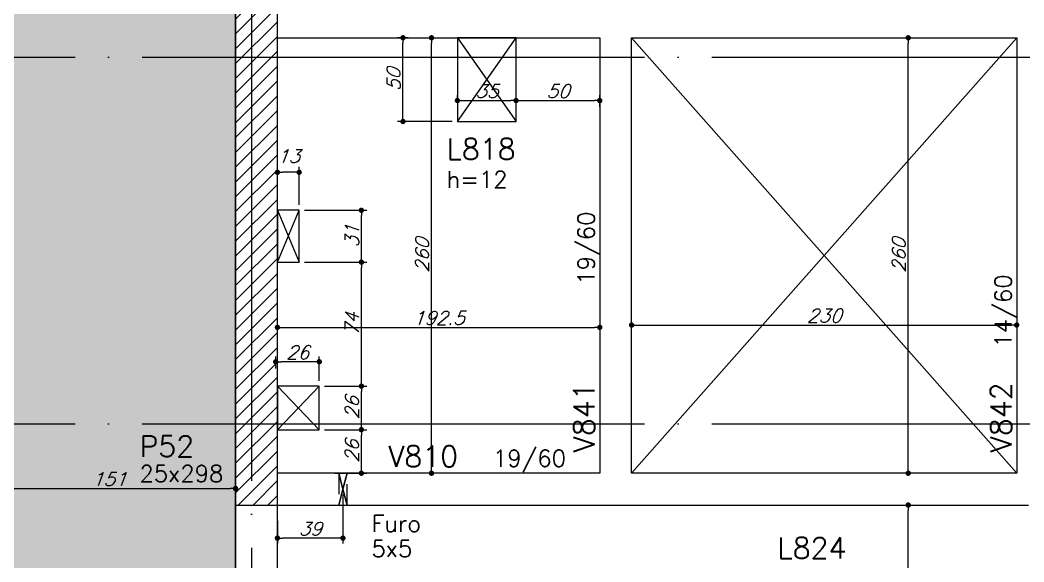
# Model space of a CAD drawing. Extents: x -5173 to 5397, y -2411 to 2089.
# Drawn here: x -2078 to -1479, y 573 to 896 of the extents above; entities that cross this region are included whole.
import ezdxf
from ezdxf.enums import TextEntityAlignment as Align

# ---------------------------------------------------------------- set-up
doc = ezdxf.new("R2010")
doc.units = 0
doc.header["$LTSCALE"] = 50
doc.header["$MEASUREMENT"] = 0
doc.linetypes.add('EIXO', pattern=[6.8, 6, -0.4, 0, -0.4])
doc.linetypes.add('HIDDEN', pattern=[0.375, 0.25, -0.125])
doc.layers.get('0').update_dxf_attribs({"linetype": 'CONTINUOUS'})
doc.layers.get('DEFPOINTS').update_dxf_attribs({"linetype": 'CONTINUOUS'})
for name, color, linetype in [('F-COTAS', 106, 'CONTINUOUS'), ('F-COTAS-FUROS', 50, 'CONTINUOUS'), ('F-COTAS-FUROS-VIGA', 50, 'CONTINUOUS'), ('F-DESNIVEL-7', 40, 'CONTINUOUS'), ('F-EIXO', 12, 'EIXO'), ('F-FURO-PAREDE', 2, 'HIDDEN'), ('F-FURO-PAREDE-TEXTOS', 2, 'CONTINUOUS'), ('F-LAJES-DIM', 2, 'CONTINUOUS'), ('F-LAJES-NOME', 4, 'CONTINUOUS'), ('F-PILARES-DIM', 172, 'CONTINUOUS'), ('F-PILARES-HACH', 174, 'CONTINUOUS'), ('F-PILARES-NOME', 170, 'CONTINUOUS'), ('F-PILARES-S', 170, 'CONTINUOUS'), ('F-TEXTO', 6, 'CONTINUOUS'), ('F-VIGAS', 3, 'CONTINUOUS'), ('F-VIGAS-DIM', 2, 'CONTINUOUS'), ('F-VIGAS-NOME', 4, 'CONTINUOUS'), ('F-VÃO', 1, 'CONTINUOUS')]:
    doc.layers.add(name, color=color, linetype=linetype)
doc.styles.add('CP-TEXT-INCL', font='simplex.shx', dxfattribs={"oblique": 20})
doc.styles.add('MCP', font='simplex.shx')
doc.styles.add('ROMANS', font='simplex.shx')
doc.dimstyles.new('CP-COTAS-50', dxfattribs={"dimscale": 0.64, "dimtxt": 12.5, "dimasz": 5, "dimexe": 5, "dimexo": 5, "dimgap": 2.5, "dimtad": 1, "dimdec": 1, "dimdsep": 46, "dimtxsty": 'CP-TEXT-INCL', "dimblk1": 'DOT', "dimblk2": 'DOT', "dimsah": 1, "dimcen": 9, "dimclrd": 256, "dimclre": 256, "dimclrt": 256, "dimadec": 0, "dimazin": 0, "dimtfac": 1, "dimtdec": 1, "dimtmove": 2, "dimatfit": 3, "dimldrblk": 'DOT', "dimfxl": 0, "dimtolj": 1, "dimarcsym": 0})

# ---------------------------------------------------------------- blocks, each defined once
blk = doc.blocks.new('_DOT')
at = {"color": 0, "linetype": 'ByBlock'}
blk.add_line((-0.5, 0), (-1, 0), dxfattribs=at)
at = {"color": 0, "linetype": 'ByBlock', "const_width": 0.5}
blk.add_lwpolyline([(-0.25, 0, 1), (0.25, 0, 1)], format="xyb", close=True, dxfattribs=at)
blk = doc.blocks.new('*D67')
at = {"layer": 'DEFPOINTS', "color": 0, "linetype": 'Continuous', "transparency": 16777216}
for p in [(-1547.77, 606.5), (-1547.77, 606.5), (-1547.77, 422.5)]:
    blk.add_point(p, dxfattribs=at)
at = {"layer": 'F-COTAS', "linetype": 'Continuous', "lineweight": -2, "transparency": 16777216}
blk.add_line((-1547.77, 425.7), (-1547.77, 603.3), dxfattribs=at)
at = {"layer": 'F-COTAS', "linetype": 'Continuous', "lineweight": -2, "transparency": 16777216, "xscale": 3.2, "yscale": 3.2, "zscale": 3.2}
for p, rotation in [((-1547.77, 606.5), 90), ((-1547.77, 422.5), 270)]:
    blk.add_blockref('_DOT', p, dxfattribs=dict(at, rotation=rotation))
at = {"layer": 'F-COTAS', "linetype": 'Continuous', "transparency": 16777216, "insert": (-1553.37, 514.5), "char_height": 8, "attachment_point": 5, "rotation": 90, "style": 'CP-TEXT-INCL'}
blk.add_mtext('\\A1;184', dxfattribs=at)
blk = doc.blocks.new('*D68')
at = {"layer": 'DEFPOINTS', "color": 0, "linetype": 'Continuous', "transparency": 16777216}
for p in [(-1547.77, 885.5), (-1547.77, 885.5), (-1547.77, 625.5)]:
    blk.add_point(p, dxfattribs=at)
at = {"layer": 'F-COTAS', "linetype": 'Continuous', "lineweight": -2, "transparency": 16777216}
blk.add_line((-1547.77, 628.7), (-1547.77, 882.3), dxfattribs=at)
at = {"layer": 'F-COTAS', "linetype": 'Continuous', "lineweight": -2, "transparency": 16777216, "xscale": 3.2, "yscale": 3.2, "zscale": 3.2}
for p, rotation in [((-1547.77, 885.5), 90), ((-1547.77, 625.5), 270)]:
    blk.add_blockref('_DOT', p, dxfattribs=dict(at, rotation=rotation))
at = {"layer": 'F-COTAS', "linetype": 'Continuous', "transparency": 16777216, "insert": (-1553.37, 755.5), "char_height": 8, "attachment_point": 5, "rotation": 90, "style": 'CP-TEXT-INCL'}
blk.add_mtext('\\A1;260', dxfattribs=at)
blk = doc.blocks.new('*D74')
at = {"layer": 'DEFPOINTS', "color": 0, "linetype": 'Continuous', "transparency": 16777216}
for p in [(-1832.48, 885.5), (-1832.48, 885.5), (-1832.48, 625.5)]:
    blk.add_point(p, dxfattribs=at)
at = {"layer": 'F-COTAS', "linetype": 'Continuous', "lineweight": -2, "transparency": 16777216}
blk.add_line((-1832.48, 628.7), (-1832.48, 882.3), dxfattribs=at)
at = {"layer": 'F-COTAS', "linetype": 'Continuous', "lineweight": -2, "transparency": 16777216, "xscale": 3.2, "yscale": 3.2, "zscale": 3.2}
for p, rotation in [((-1832.48, 885.5), 90), ((-1832.48, 625.5), 270)]:
    blk.add_blockref('_DOT', p, dxfattribs=dict(at, rotation=rotation))
at = {"layer": 'F-COTAS', "linetype": 'Continuous', "transparency": 16777216, "insert": (-1838.08, 755.5), "char_height": 8, "attachment_point": 5, "rotation": 90, "style": 'CP-TEXT-INCL'}
blk.add_mtext('\\A1;260', dxfattribs=at)
blk = doc.blocks.new('*D97')
at = {"layer": 'DEFPOINTS', "color": 0, "linetype": 'Continuous', "transparency": 16777216}
for p in [(-1924.5, 712.6), (-1732, 712.6), (-1732, 712.6)]:
    blk.add_point(p, dxfattribs=at)
at = {"layer": 'F-COTAS', "linetype": 'Continuous', "lineweight": -2, "transparency": 16777216}
blk.add_line((-1921.3, 712.6), (-1735.2, 712.6), dxfattribs=at)
at = {"layer": 'F-COTAS', "linetype": 'Continuous', "lineweight": -2, "transparency": 16777216, "xscale": 3.2, "yscale": 3.2, "zscale": 3.2, "rotation": 180}
blk.add_blockref('_DOT', (-1924.5, 712.6), dxfattribs=at)
at = {"layer": 'F-COTAS', "linetype": 'Continuous', "lineweight": -2, "transparency": 16777216, "xscale": 3.2, "yscale": 3.2, "zscale": 3.2}
blk.add_blockref('_DOT', (-1732, 712.6), dxfattribs=at)
at = {"layer": 'F-COTAS', "linetype": 'Continuous', "transparency": 16777216, "insert": (-1828.25, 718.2), "char_height": 8, "attachment_point": 5, "style": 'CP-TEXT-INCL'}
blk.add_mtext('\\A1;192.5', dxfattribs=at)
blk = doc.blocks.new('*D98')
at = {"layer": 'DEFPOINTS', "color": 0, "linetype": 'Continuous', "transparency": 16777216}
for p in [(-1713, 713.98), (-1483, 713.98), (-1483, 713.98)]:
    blk.add_point(p, dxfattribs=at)
at = {"layer": 'F-COTAS', "linetype": 'Continuous', "lineweight": -2, "transparency": 16777216}
blk.add_line((-1709.8, 713.98), (-1486.2, 713.98), dxfattribs=at)
at = {"layer": 'F-COTAS', "linetype": 'Continuous', "lineweight": -2, "transparency": 16777216, "xscale": 3.2, "yscale": 3.2, "zscale": 3.2, "rotation": 180}
blk.add_blockref('_DOT', (-1713, 713.98), dxfattribs=at)
at = {"layer": 'F-COTAS', "linetype": 'Continuous', "lineweight": -2, "transparency": 16777216, "xscale": 3.2, "yscale": 3.2, "zscale": 3.2}
blk.add_blockref('_DOT', (-1483, 713.98), dxfattribs=at)
at = {"layer": 'F-COTAS', "linetype": 'Continuous', "transparency": 16777216, "insert": (-1598, 719.58), "char_height": 8, "attachment_point": 5, "style": 'CP-TEXT-INCL'}
blk.add_mtext('\\A1;230', dxfattribs=at)
blk = doc.blocks.new('*U183')
at = {"layer": 'F-EIXO'}
blk.add_line((0, 0), (7197, 0), dxfattribs=at)
at = {"layer": 'F-TEXTO', "style": 'ROMANS'}
blk.add_attdef('EIXO', text='', height=17.5, dxfattribs=at).set_placement((-28.2072, 0), align=Align.MIDDLE_CENTER)
blk = doc.blocks.new('*U191')
at = {"layer": 'F-EIXO'}
blk.add_line((0, 0), (7197, 0), dxfattribs=at)
at = {"layer": 'F-TEXTO', "style": 'ROMANS'}
blk.add_attdef('EIXO', text='', height=17.5, dxfattribs=at).set_placement((-28.2072, 0), align=Align.MIDDLE_CENTER)
blk = doc.blocks.new('*U187')
at = {"layer": 'F-EIXO'}
blk.add_line((0, 0), (0, -3127.88), dxfattribs=at)
at = {"layer": 'F-TEXTO', "style": 'ROMANS'}
blk.add_attdef('EIXO', text='', height=17.5, rotation=360, dxfattribs=at).set_placement((0, 28.21), align=Align.MIDDLE_CENTER)
blk = doc.blocks.new('*D316')
at = {"layer": 'DEFPOINTS', "color": 0, "linetype": 'Continuous', "transparency": 16777216}
for p in [(-3685.02, 1674.5), (-562, 1674.5), (-3446.5, -978.5)]:
    blk.add_point(p, dxfattribs=at)
at = {"layer": 'F-COTAS', "linetype": 'Continuous', "lineweight": -2, "transparency": 16777216}
for p, q in [((-565.2, 1674.5), (-3688.22, 1674.5)), ((-3685.02, -975.3), (-3685.02, 1671.3)), ((-3449.7, -978.5), (-3688.22, -978.5))]:
    blk.add_line(p, q, dxfattribs=at)
at = {"layer": 'F-COTAS', "linetype": 'Continuous', "lineweight": -2, "transparency": 16777216, "xscale": 3.2, "yscale": 3.2, "zscale": 3.2}
for p, rotation in [((-3685.02, 1674.5), 90), ((-3685.02, -978.5), 270)]:
    blk.add_blockref('_DOT', p, dxfattribs=dict(at, rotation=rotation))
at = {"layer": 'F-COTAS', "linetype": 'Continuous', "transparency": 16777216, "insert": (-3690.62, 348), "char_height": 8, "attachment_point": 5, "rotation": 90, "style": 'CP-TEXT-INCL'}
blk.add_mtext('\\A1;2653', dxfattribs=at)
blk = doc.blocks.new('*U425')
at = {"layer": 'F-VÃO'}
for p, q in [((0, 0), (25, 26)), ((0, 26), (25, 0))]:
    blk.add_line(p, q, dxfattribs=at)
at = {"layer": 'F-VÃO', "color": 3}
blk.add_lwpolyline([(0, 0), (25, 0), (25, 26), (0, 26)], close=True, dxfattribs=at)
blk = doc.blocks.new('*U428')
at = {"layer": 'F-VÃO'}
for p, q in [((0, 0), (13, 31)), ((0, 31), (13, 0))]:
    blk.add_line(p, q, dxfattribs=at)
at = {"layer": 'F-VÃO', "color": 3}
blk.add_lwpolyline([(0, 0), (13, 0), (13, 31), (0, 31)], close=True, dxfattribs=at)
blk = doc.blocks.new('*U431')
at = {"layer": 'F-VÃO'}
for p, q in [((0, 0), (35, 50)), ((0, 50), (35, 0))]:
    blk.add_line(p, q, dxfattribs=at)
at = {"layer": 'F-VÃO', "color": 3}
blk.add_lwpolyline([(0, 0), (35, 0), (35, 50), (0, 50)], close=True, dxfattribs=at)
blk = doc.blocks.new('*D561')
at = {"layer": 'DEFPOINTS', "color": 0, "linetype": 'Continuous', "transparency": 16777216}
for p in [(-1849.52, 885.5), (-1843.27, 885.5), (-1817, 835.5)]:
    blk.add_point(p, dxfattribs=at)
at = {"layer": 'F-COTAS-FUROS', "linetype": 'Continuous', "lineweight": -2, "transparency": 16777216}
for p, q in [((-1846.47, 885.5), (-1852.72, 885.5)), ((-1849.52, 838.7), (-1849.52, 882.3)), ((-1820.2, 835.5), (-1852.72, 835.5))]:
    blk.add_line(p, q, dxfattribs=at)
at = {"layer": 'F-COTAS-FUROS', "linetype": 'Continuous', "lineweight": -2, "transparency": 16777216, "xscale": 3.2, "yscale": 3.2, "zscale": 3.2}
for p, rotation in [((-1849.52, 885.5), 90), ((-1849.52, 835.5), 270)]:
    blk.add_blockref('_DOT', p, dxfattribs=dict(at, rotation=rotation))
at = {"layer": 'F-COTAS-FUROS', "linetype": 'Continuous', "transparency": 16777216, "insert": (-1855.12, 860.5), "char_height": 8, "attachment_point": 5, "rotation": 90, "style": 'CP-TEXT-INCL'}
blk.add_mtext('\\A1;50', dxfattribs=at)
blk = doc.blocks.new('*D562')
at = {"layer": 'DEFPOINTS', "color": 0, "linetype": 'Continuous', "transparency": 16777216}
for p in [(-1782, 848.02), (-1817, 845.23), (-1782, 845.23)]:
    blk.add_point(p, dxfattribs=at)
at = {"layer": 'F-COTAS-FUROS', "linetype": 'Continuous', "lineweight": -2, "transparency": 16777216}
for p, q in [((-1817, 848.43), (-1817, 851.22)), ((-1813.8, 848.02), (-1785.2, 848.02)), ((-1782, 848.43), (-1782, 851.22))]:
    blk.add_line(p, q, dxfattribs=at)
at = {"layer": 'F-COTAS-FUROS', "linetype": 'Continuous', "lineweight": -2, "transparency": 16777216, "xscale": 3.2, "yscale": 3.2, "zscale": 3.2, "rotation": 180}
blk.add_blockref('_DOT', (-1817, 848.02), dxfattribs=at)
at = {"layer": 'F-COTAS-FUROS', "linetype": 'Continuous', "lineweight": -2, "transparency": 16777216, "xscale": 3.2, "yscale": 3.2, "zscale": 3.2}
blk.add_blockref('_DOT', (-1782, 848.02), dxfattribs=at)
at = {"layer": 'F-COTAS-FUROS', "linetype": 'Continuous', "transparency": 16777216, "insert": (-1799.5, 853.62), "char_height": 8, "attachment_point": 5, "style": 'CP-TEXT-INCL'}
blk.add_mtext('\\A1;35', dxfattribs=at)
blk = doc.blocks.new('*D563')
at = {"layer": 'DEFPOINTS', "color": 0, "linetype": 'Continuous', "transparency": 16777216}
for p in [(-1732, 848.02), (-1782, 841.08), (-1732, 841.08)]:
    blk.add_point(p, dxfattribs=at)
at = {"layer": 'F-COTAS-FUROS', "linetype": 'Continuous', "lineweight": -2, "transparency": 16777216}
for p, q in [((-1782, 844.28), (-1782, 851.22)), ((-1778.8, 848.02), (-1735.2, 848.02)), ((-1732, 844.28), (-1732, 851.22))]:
    blk.add_line(p, q, dxfattribs=at)
at = {"layer": 'F-COTAS-FUROS', "linetype": 'Continuous', "lineweight": -2, "transparency": 16777216, "xscale": 3.2, "yscale": 3.2, "zscale": 3.2, "rotation": 180}
blk.add_blockref('_DOT', (-1782, 848.02), dxfattribs=at)
at = {"layer": 'F-COTAS-FUROS', "linetype": 'Continuous', "lineweight": -2, "transparency": 16777216, "xscale": 3.2, "yscale": 3.2, "zscale": 3.2}
blk.add_blockref('_DOT', (-1732, 848.02), dxfattribs=at)
at = {"layer": 'F-COTAS-FUROS', "linetype": 'Continuous', "transparency": 16777216, "insert": (-1757, 853.62), "char_height": 8, "attachment_point": 5, "style": 'CP-TEXT-INCL'}
blk.add_mtext('\\A1;50', dxfattribs=at)
blk = doc.blocks.new('*D564')
at = {"layer": 'DEFPOINTS', "color": 0, "linetype": 'Continuous', "transparency": 16777216}
for p in [(-1899.5, 651.5), (-1874.36, 651.5), (-1893.39, 625.5)]:
    blk.add_point(p, dxfattribs=at)
at = {"layer": 'F-COTAS-FUROS', "linetype": 'Continuous', "lineweight": -2, "transparency": 16777216}
for p, q in [((-1896.3, 651.5), (-1871.16, 651.5)), ((-1874.36, 628.7), (-1874.36, 648.3)), ((-1890.19, 625.5), (-1871.16, 625.5))]:
    blk.add_line(p, q, dxfattribs=at)
at = {"layer": 'F-COTAS-FUROS', "linetype": 'Continuous', "lineweight": -2, "transparency": 16777216, "xscale": 3.2, "yscale": 3.2, "zscale": 3.2}
for p, rotation in [((-1874.36, 651.5), 90), ((-1874.36, 625.5), 270)]:
    blk.add_blockref('_DOT', p, dxfattribs=dict(at, rotation=rotation))
at = {"layer": 'F-COTAS-FUROS', "linetype": 'Continuous', "transparency": 16777216, "insert": (-1879.96, 638.5), "char_height": 8, "attachment_point": 5, "rotation": 90, "style": 'CP-TEXT-INCL'}
blk.add_mtext('\\A1;26', dxfattribs=at)
blk = doc.blocks.new('*D565')
at = {"layer": 'DEFPOINTS', "color": 0, "linetype": 'Continuous', "transparency": 16777216}
for p in [(-1899.5, 677.5), (-1874.36, 677.5), (-1899.5, 651.5)]:
    blk.add_point(p, dxfattribs=at)
at = {"layer": 'F-COTAS-FUROS', "linetype": 'Continuous', "lineweight": -2, "transparency": 16777216}
for p, q in [((-1896.3, 677.5), (-1871.16, 677.5)), ((-1874.36, 654.7), (-1874.36, 674.3)), ((-1896.3, 651.5), (-1871.16, 651.5))]:
    blk.add_line(p, q, dxfattribs=at)
at = {"layer": 'F-COTAS-FUROS', "linetype": 'Continuous', "lineweight": -2, "transparency": 16777216, "xscale": 3.2, "yscale": 3.2, "zscale": 3.2}
for p, rotation in [((-1874.36, 677.5), 90), ((-1874.36, 651.5), 270)]:
    blk.add_blockref('_DOT', p, dxfattribs=dict(at, rotation=rotation))
at = {"layer": 'F-COTAS-FUROS', "linetype": 'Continuous', "transparency": 16777216, "insert": (-1879.96, 664.5), "char_height": 8, "attachment_point": 5, "rotation": 90, "style": 'CP-TEXT-INCL'}
blk.add_mtext('\\A1;26', dxfattribs=at)
blk = doc.blocks.new('*D566')
at = {"layer": 'DEFPOINTS', "color": 0, "linetype": 'Continuous', "transparency": 16777216}
for p in [(-1911.5, 751.5), (-1874.36, 751.5), (-1899.5, 677.5)]:
    blk.add_point(p, dxfattribs=at)
at = {"layer": 'F-COTAS-FUROS', "linetype": 'Continuous', "lineweight": -2, "transparency": 16777216}
for p, q in [((-1908.3, 751.5), (-1871.16, 751.5)), ((-1874.36, 680.7), (-1874.36, 748.3)), ((-1896.3, 677.5), (-1871.16, 677.5))]:
    blk.add_line(p, q, dxfattribs=at)
at = {"layer": 'F-COTAS-FUROS', "linetype": 'Continuous', "lineweight": -2, "transparency": 16777216, "xscale": 3.2, "yscale": 3.2, "zscale": 3.2}
for p, rotation in [((-1874.36, 751.5), 90), ((-1874.36, 677.5), 270)]:
    blk.add_blockref('_DOT', p, dxfattribs=dict(at, rotation=rotation))
at = {"layer": 'F-COTAS-FUROS', "linetype": 'Continuous', "transparency": 16777216, "insert": (-1879.96, 714.5), "char_height": 8, "attachment_point": 5, "rotation": 90, "style": 'CP-TEXT-INCL'}
blk.add_mtext('\\A1;74', dxfattribs=at)
blk = doc.blocks.new('*D567')
at = {"layer": 'DEFPOINTS', "color": 0, "linetype": 'Continuous', "transparency": 16777216}
for p in [(-1911.5, 782.5), (-1874.36, 782.5), (-1911.5, 751.5)]:
    blk.add_point(p, dxfattribs=at)
at = {"layer": 'F-COTAS-FUROS', "linetype": 'Continuous', "lineweight": -2, "transparency": 16777216}
for p, q in [((-1908.3, 782.5), (-1871.16, 782.5)), ((-1874.36, 754.7), (-1874.36, 779.3)), ((-1908.3, 751.5), (-1871.16, 751.5))]:
    blk.add_line(p, q, dxfattribs=at)
at = {"layer": 'F-COTAS-FUROS', "linetype": 'Continuous', "lineweight": -2, "transparency": 16777216, "xscale": 3.2, "yscale": 3.2, "zscale": 3.2}
for p, rotation in [((-1874.36, 782.5), 90), ((-1874.36, 751.5), 270)]:
    blk.add_blockref('_DOT', p, dxfattribs=dict(at, rotation=rotation))
at = {"layer": 'F-COTAS-FUROS', "linetype": 'Continuous', "transparency": 16777216, "insert": (-1879.96, 767), "char_height": 8, "attachment_point": 5, "rotation": 90, "style": 'CP-TEXT-INCL'}
blk.add_mtext('\\A1;31', dxfattribs=at)
blk = doc.blocks.new('*D568')
at = {"layer": 'DEFPOINTS', "color": 0, "linetype": 'Continuous', "transparency": 16777216}
for p in [(-1924.5, 805.17), (-1924.5, 791.06), (-1911.5, 782.5)]:
    blk.add_point(p, dxfattribs=at)
at = {"layer": 'F-COTAS-FUROS', "linetype": 'Continuous', "lineweight": -2, "transparency": 16777216}
for p, q in [((-1924.5, 794.26), (-1924.5, 808.37)), ((-1914.7, 805.17), (-1921.3, 805.17)), ((-1911.5, 785.7), (-1911.5, 808.37))]:
    blk.add_line(p, q, dxfattribs=at)
at = {"layer": 'F-COTAS-FUROS', "linetype": 'Continuous', "lineweight": -2, "transparency": 16777216, "xscale": 3.2, "yscale": 3.2, "zscale": 3.2, "rotation": 180}
blk.add_blockref('_DOT', (-1924.5, 805.17), dxfattribs=at)
at = {"layer": 'F-COTAS-FUROS', "linetype": 'Continuous', "lineweight": -2, "transparency": 16777216, "xscale": 3.2, "yscale": 3.2, "zscale": 3.2}
blk.add_blockref('_DOT', (-1911.5, 805.17), dxfattribs=at)
at = {"layer": 'F-COTAS-FUROS', "linetype": 'Continuous', "transparency": 16777216, "insert": (-1918, 814.77), "char_height": 8, "attachment_point": 5, "style": 'CP-TEXT-INCL'}
blk.add_mtext('\\A1;13', dxfattribs=at)
blk = doc.blocks.new('*D569')
at = {"layer": 'DEFPOINTS', "color": 0, "linetype": 'Continuous', "transparency": 16777216}
for p in [(-1925.51, 692.07), (-1925.51, 684.84), (-1899.5, 677.5)]:
    blk.add_point(p, dxfattribs=at)
at = {"layer": 'F-COTAS-FUROS', "linetype": 'Continuous', "lineweight": -2, "transparency": 16777216}
for p, q in [((-1925.51, 688.04), (-1925.51, 695.27)), ((-1902.7, 692.07), (-1922.31, 692.07)), ((-1899.5, 680.7), (-1899.5, 695.27))]:
    blk.add_line(p, q, dxfattribs=at)
at = {"layer": 'F-COTAS-FUROS', "linetype": 'Continuous', "lineweight": -2, "transparency": 16777216, "xscale": 3.2, "yscale": 3.2, "zscale": 3.2, "rotation": 180}
blk.add_blockref('_DOT', (-1925.51, 692.07), dxfattribs=at)
at = {"layer": 'F-COTAS-FUROS', "linetype": 'Continuous', "lineweight": -2, "transparency": 16777216, "xscale": 3.2, "yscale": 3.2, "zscale": 3.2}
blk.add_blockref('_DOT', (-1899.5, 692.07), dxfattribs=at)
at = {"layer": 'F-COTAS-FUROS', "linetype": 'Continuous', "transparency": 16777216, "insert": (-1912.5, 697.67), "char_height": 8, "attachment_point": 5, "style": 'CP-TEXT-INCL'}
blk.add_mtext('\\A1;26', dxfattribs=at)
blk = doc.blocks.new('*D576')
at = {"layer": 'DEFPOINTS', "color": 0, "linetype": 'Continuous', "transparency": 16777216}
for p in [(-1949.5, 616.4), (-1949.5, 610.96), (-2100.5, 576)]:
    blk.add_point(p, dxfattribs=at)
at = {"layer": 'F-COTAS-FUROS', "linetype": 'Continuous', "lineweight": -2, "transparency": 16777216}
for p, q in [((-2100.5, 579.2), (-2100.5, 619.6)), ((-1949.5, 614.16), (-1949.5, 619.6)), ((-2097.3, 616.4), (-1952.7, 616.4))]:
    blk.add_line(p, q, dxfattribs=at)
at = {"layer": 'F-COTAS-FUROS', "linetype": 'Continuous', "lineweight": -2, "transparency": 16777216, "xscale": 3.2, "yscale": 3.2, "zscale": 3.2, "rotation": 180}
blk.add_blockref('_DOT', (-2100.5, 616.4), dxfattribs=at)
at = {"layer": 'F-COTAS-FUROS', "linetype": 'Continuous', "lineweight": -2, "transparency": 16777216, "xscale": 3.2, "yscale": 3.2, "zscale": 3.2}
blk.add_blockref('_DOT', (-1949.5, 616.4), dxfattribs=at)
at = {"layer": 'F-COTAS-FUROS', "linetype": 'Continuous', "transparency": 16777216, "insert": (-2025, 622), "char_height": 8, "attachment_point": 5, "style": 'CP-TEXT-INCL'}
blk.add_mtext('\\A1;151', dxfattribs=at)
blk = doc.blocks.new('*D618')
at = {"layer": 'DEFPOINTS', "color": 0, "linetype": 'Continuous', "transparency": 16777216}
for p in [(-1885.37, 616), (-1924.5, 600.36), (-1924.5, 586.77)]:
    blk.add_point(p, dxfattribs=at)
at = {"layer": 'F-COTAS-FUROS-VIGA', "linetype": 'Continuous', "lineweight": -2, "transparency": 16777216}
for p, q in [((-1885.37, 612.8), (-1885.37, 583.57)), ((-1924.5, 597.16), (-1924.5, 583.57)), ((-1888.57, 586.77), (-1921.3, 586.77))]:
    blk.add_line(p, q, dxfattribs=at)
at = {"layer": 'F-COTAS-FUROS-VIGA', "linetype": 'Continuous', "lineweight": -2, "transparency": 16777216, "xscale": 3.2, "yscale": 3.2, "zscale": 3.2, "rotation": 180}
blk.add_blockref('_DOT', (-1924.5, 586.77), dxfattribs=at)
at = {"layer": 'F-COTAS-FUROS-VIGA', "linetype": 'Continuous', "lineweight": -2, "transparency": 16777216, "xscale": 3.2, "yscale": 3.2, "zscale": 3.2}
blk.add_blockref('_DOT', (-1885.37, 586.77), dxfattribs=at)
at = {"layer": 'F-COTAS-FUROS-VIGA', "linetype": 'Continuous', "transparency": 16777216, "insert": (-1904.94, 592.37), "char_height": 8, "attachment_point": 5, "style": 'CP-TEXT-INCL'}
blk.add_mtext('\\A1;39', dxfattribs=at)

msp = doc.modelspace()

# ---------------------------------------------------------------- hatches: boundary and pattern name
at = {"layer": 'F-DESNIVEL-7', "linetype": 'Continuous'}
h = msp.add_hatch(color=256, dxfattribs=at)
h.dxf.hatch_style = 1
h.paths.add_polyline_path([(-3075, 1324.5), (-2660, 1324.5), (-2660, 400), (-3075, 400)])
h.paths.add_polyline_path([(-2580, 400), (-1949.5, 400), (-1949.5, 1324.5), (-2580, 1324.5)])
h.paths.add_polyline_path([(-2580, 320), (-1949.5, 320), (-1949.5, -24), (-2580, -24)])
h.paths.add_polyline_path([(-3075, -24), (-2660, -24), (-2660, 320), (-3075, 320)])
at = {"layer": 'F-PILARES-HACH', "linetype": 'Continuous'}
h = msp.add_hatch(dxfattribs=at)
h.set_pattern_fill('ANSI31', color=256, scale=50, style=0)
h.paths.add_polyline_path([(-1949.5, 606.5), (-1924.5, 606.5), (-1924.5, 904.5), (-1949.5, 904.5)], flags=16)

# ---------------------------------------------------------------- linework, layer by layer
at = {"layer": 'F-DESNIVEL-7', "linetype": 'Continuous'}
msp.add_lwpolyline([(-2580, 400), (-1949.5, 400), (-1949.5, 1324.5), (-2580, 1324.5)], close=True, dxfattribs=at)
at = {"layer": 'F-FURO-PAREDE'}
msp.add_lwpolyline([(-1885.372, 616), (-1887.872, 606.5), (-1882.872, 606.5), (-1885.372, 616), (-1882.872, 606.5), (-1882.872, 625.5), (-1885.372, 616), (-1882.872, 625.5), (-1887.872, 625.5), (-1885.372, 616), (-1887.872, 625.5), (-1887.872, 606.5), (-1885.372, 616)], dxfattribs=at)
at = {"layer": 'F-PILARES-S', "linetype": 'Continuous'}
msp.add_lwpolyline([(-1949.5, 606.5), (-1924.5, 606.5), (-1924.5, 904.5), (-1949.5, 904.5), (-1949.5, 606.5)], dxfattribs=at)
at = {"layer": 'F-VIGAS'}
for points in [[(-1924.5, 885.5), (-1732, 885.5)], [(-1732, 885.5), (-1732, 625.5)], [(-1713, 885.5), (-1483, 885.5)], [(-1713, 625.5), (-1713, 885.5)], [(-1483, 885.5), (-1483, 625.5)], [(-1732, 625.5), (-1924.5, 625.5)], [(-1483, 625.5), (-1713, 625.5)], [(-1949.5, 606.5), (-1949.5, 422.5)], [(-1924.5, 422.5), (-1924.5, 606.5)], [(-1924.5, 606.5), (-1722.5, 606.5)], [(-1722.5, 606.5), (-1476, 606.5)]]:
    msp.add_lwpolyline(points, dxfattribs=at)
at = {"layer": 'F-VÃO'}
for p, q in [((-1713, 625.5), (-1483, 885.5)), ((-1713, 885.5), (-1483, 625.5))]:
    msp.add_line(p, q, dxfattribs=at)

# ---------------------------------------------------------------- block references
at = {"layer": 'F-EIXO', "linetype": 'Continuous'}
for name, p in [('*U187', (-1940, 1941.357)), ('*U191', (-3705.761, 874)), ('*U183', (-3705.761, 655))]:
    msp.add_blockref(name, p, dxfattribs=at)
at = {"layer": 'F-VÃO', "linetype": 'Continuous'}
for name, p in [('*U431', (-1817, 835.5)), ('*U428', (-1924.5, 751.5)), ('*U425', (-1924.5, 651.5))]:
    msp.add_blockref(name, p, dxfattribs=at)

# ---------------------------------------------------------------- texts
at = {"layer": 'F-FURO-PAREDE-TEXTOS', "linetype": 'Continuous', "style": 'MCP'}
for s, p in [('Furo', (-1868.329, 590.499)), ('5x5', (-1868.329, 575.499))]:
    msp.add_text(s, height=10, dxfattribs=at).set_placement(p)
at = {"layer": 'F-LAJES-DIM', "linetype": 'Continuous', "style": 'MCP'}
msp.add_text('h=12', height=10, dxfattribs=at).set_placement((-1823.482, 795.897))
at = {"layer": 'F-LAJES-NOME', "linetype": 'Continuous', "style": 'MCP'}
for s, p in [('L818', (-1823.482, 812.897)), ('L824', (-1625.915, 574.588))]:
    msp.add_text(s, height=12.5, dxfattribs=at).set_placement(p)
at = {"layer": 'F-PILARES-DIM', "linetype": 'Continuous', "style": 'MCP'}
msp.add_text('25x298', height=10, dxfattribs=at).set_placement((-2006.889, 620.267))
at = {"layer": 'F-PILARES-NOME', "linetype": 'Continuous', "style": 'MCP'}
msp.add_text('P52', height=12.5, dxfattribs=at).set_placement((-2006.889, 635.267))
at = {"layer": 'F-VIGAS-DIM', "linetype": 'Continuous', "style": 'MCP'}
for s, p in [('19/60', (-1735.125, 738.06)), ('14/60', (-1486.125, 700.5))]:
    msp.add_text(s, height=10, rotation=90, dxfattribs=at).set_placement(p)
msp.add_text('19/60', height=10, dxfattribs=at).set_placement((-1795.834, 629.408))
at = {"layer": 'F-VIGAS-NOME', "linetype": 'Continuous', "style": 'MCP'}
for s, p in [('V842', (-1486.125, 638)), ('V841', (-1735.125, 638))]:
    msp.add_text(s, height=12.5, rotation=90, dxfattribs=at).set_placement(p)
msp.add_text('V810', height=12.5, dxfattribs=at).set_placement((-1858.334, 629.408))

# ---------------------------------------------------------------- dimensions: what is measured, and where the dimension line sits
at = {"layer": 'F-COTAS', "linetype": 'Continuous'}
for base, p1, p2, angle, picture, middle in [((-3685.025, 1674.5), (-3446.5, -978.5), (-562, 1674.5), 90, '*D316', (-3690.625, 348)), ((-1832.483, 885.5), (-1832.483, 625.5), (-1832.483, 885.5), 270, '*D74', (-1838.083, 755.5)), ((-1547.767, 885.5), (-1547.767, 625.5), (-1547.767, 885.5), 270, '*D68', (-1553.367, 755.5)), ((-1732, 712.6), (-1924.5, 712.6), (-1732, 712.6), 180, '*D97', (-1828.25, 718.2)), ((-1483, 713.977), (-1713, 713.977), (-1483, 713.977), 180, '*D98', (-1598, 719.577)), ((-1547.767, 606.5), (-1547.767, 422.5), (-1547.767, 606.5), 270, '*D67', (-1553.367, 514.5))]:
    dim = msp.add_linear_dim(base=base, p1=p1, p2=p2, angle=angle, dimstyle='CP-COTAS-50', dxfattribs=at)
    dim.commit()
    dim.dimension.update_dxf_attribs({"geometry": picture, "text_midpoint": middle})
at = {"layer": 'F-COTAS-FUROS', "linetype": 'Continuous'}
for base, p1, p2, picture, middle in [((-1849.515, 885.5), (-1817, 835.5), (-1843.267, 885.5), '*D561', (-1855.115, 860.5)), ((-1874.359, 782.5), (-1911.5, 751.5), (-1911.5, 782.5), '*D567', (-1879.959, 767)), ((-1874.359, 751.5), (-1899.5, 677.5), (-1911.5, 751.5), '*D566', (-1879.959, 714.5)), ((-1874.359, 677.5), (-1899.5, 651.5), (-1899.5, 677.5), '*D565', (-1879.959, 664.5)), ((-1874.359, 651.5), (-1893.394, 625.5), (-1899.5, 651.5), '*D564', (-1879.959, 638.5))]:
    dim = msp.add_linear_dim(base=base, p1=p1, p2=p2, angle=90, dimstyle='CP-COTAS-50', override={"dimfxl": 7.5}, dxfattribs=at)
    dim.commit()
    dim.dimension.update_dxf_attribs({"geometry": picture, "text_midpoint": middle})
for base, p1, p2, picture, middle in [((-1782, 848.019), (-1817, 845.229), (-1782, 845.229), '*D562', (-1799.5, 853.619)), ((-1732, 848.019), (-1782, 841.076), (-1732, 841.076), '*D563', (-1757, 853.619)), ((-1924.5, 805.173), (-1911.5, 782.5), (-1924.5, 791.062), '*D568', (-1918, 814.773)), ((-1925.508, 692.069), (-1899.5, 677.5), (-1925.508, 684.838), '*D569', (-1912.504, 697.669)), ((-1949.5, 616.404), (-2100.5, 576), (-1949.5, 610.959), '*D576', (-2025, 622.004))]:
    dim = msp.add_linear_dim(base=base, p1=p1, p2=p2, dimstyle='CP-COTAS-50', override={"dimfxl": 7.5}, dxfattribs=at)
    dim.commit()
    dim.dimension.update_dxf_attribs({"geometry": picture, "text_midpoint": middle})
at = {"layer": 'F-COTAS-FUROS-VIGA', "linetype": 'Continuous'}
dim = msp.add_linear_dim(base=(-1924.5, 586.774), p1=(-1885.372, 616), p2=(-1924.5, 600.359), dimstyle='CP-COTAS-50', override={"dimdec": 0, "dimfxl": 7.5}, dxfattribs=at)
dim.commit()
dim.dimension.update_dxf_attribs({"geometry": '*D618', "text_midpoint": (-1904.936, 592.374)})

doc.saveas('drawing.dxf')
